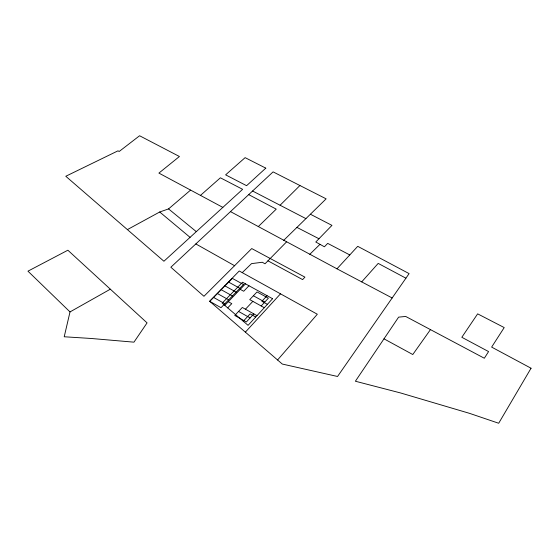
<?xml version="1.0" encoding="UTF-8"?>
<svg xmlns="http://www.w3.org/2000/svg" width="559" height="559" viewBox="0 0 559 559"><rect width="100%" height="100%" fill="white"/><g stroke="black" fill="none" stroke-linecap="round" stroke-linejoin="round"><path stroke-width="0.84" d="M70.008 311.922L64.215 336.77L90.998 338.461L133.957 342.164L147.066 322.885L67.87 250.215L27.95 271.164L70.008 311.922L110.298 289.213M230.49 211.609L336.972 268.816L357.732 246.33L409.104 273.61L337.545 376.48L282.288 364.049L209.674 301.301L239.245 270.982L317.316 314.235L277.578 359.975M430.458 329.614L412.78 354.532L383.991 338.831M361.701 281.883L378.191 263.401L405.911 278.186M245.373 332.144L280.499 293.831M253.828 313.892L246.351 321.963L234.773 315.444L242.327 307.464L256.986 315.653M261.172 305.969L268.383 298.185L257.021 291.938L249.74 299.631L264.309 307.702M243.284 321.243L250.118 313.899L255.715 317.03M267.062 295.69L261.864 301.28L267.405 304.341M245.457 309.218L252.85 301.357M227.702 307.876L231.782 303.642L228.31 301.699M248.986 285.768L243.703 291.253L240.223 289.331M224.781 305.368L245.499 283.853M310.399 214.23L331.955 225.382L315.786 242.005L324.416 246.798L327.7 243.375L349.78 254.939M286.501 241.942L265.022 263.792L262.297 262.262L251.536 263.624L242.243 272.645M283.644 240.398L326.135 198.843L273.092 171.879L170.851 267.223L203.958 296.284L251.732 248.559L304.921 277.131L302.608 279.598L267.943 260.822M280.08 205.244L299.924 185.518M309.77 254.331L319.986 244.339M258.251 226.64L276.237 209.143L248.706 194.623M200.471 195.398L220.4 177.797L242.62 189.319L163.92 261.242L65.787 176.26L117.998 150.832L119.186 151.482L139.589 135.746L179.432 156.506L158.903 173.094L222.838 207.389M127.389 229.609L159.713 211.994L168.566 208.905L190.577 190.095M296.934 227.401L318.958 238.742M252.584 191.01L305.913 218.618M336.972 268.816L392.152 297.975M228.673 282.127L239.853 288.297M253.395 295.767L264.791 302.056M224.942 285.894L236.157 292.105M221.175 289.695L232.425 295.949M217.374 293.531L228.659 299.834M195.839 243.927L234.703 265.784M213.545 297.402L224.858 303.747M238.567 311.44L250.104 317.91M168.566 208.905L196.3 231.643M159.713 211.994L190.06 237.344M531.05 368.227L498.698 423.254L469.434 413.318L400.524 392.942L355.384 381.231L398.623 317.142L405.68 316.443L484.325 358.242L488.58 351.576L461.825 337.287L477.652 313.851L504.204 327.574L491.641 347.097L531.05 368.227M272.582 298.716L248.063 325.345L222.189 303.146L242.55 282.239L272.582 298.716M243.521 284.517L221.022 307.695L209.674 301.301L232.369 278.396L243.521 284.517M265.791 168.14L246.589 185.693L225.626 174.848L245.115 157.645L265.791 168.14"/></g></svg>
